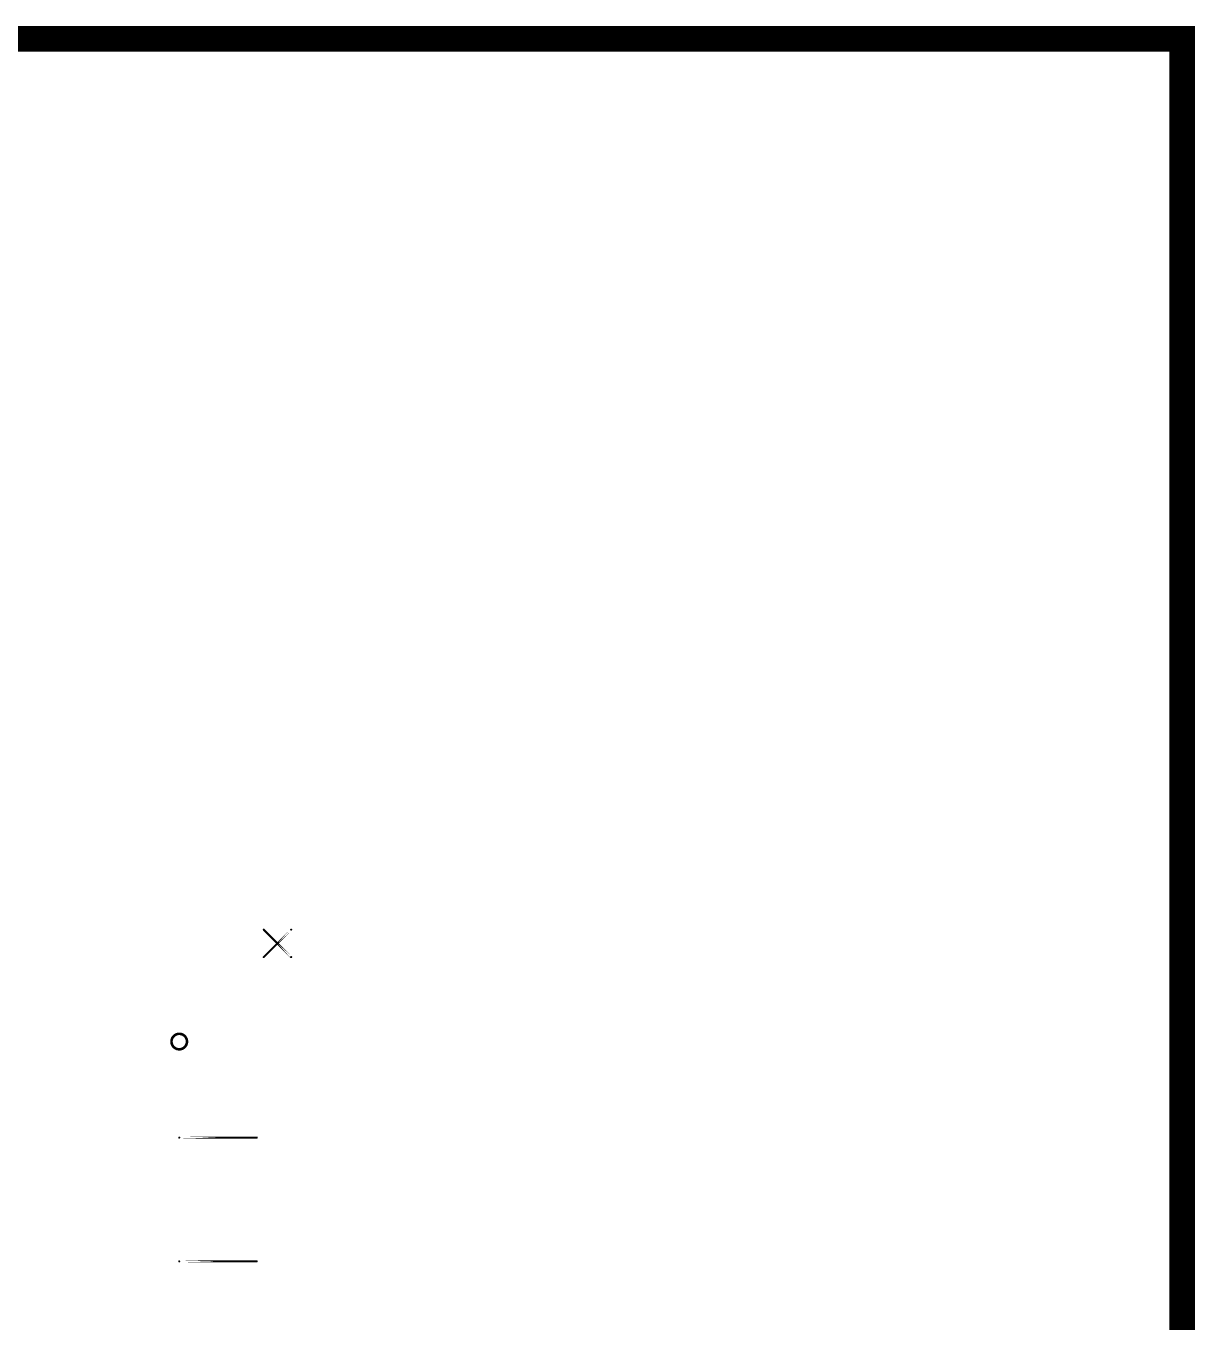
# Model space of a CAD drawing. Extents: x -100 to 100, y -100 to 100.
# Drawn here: x 55.3 to 100.5, y 50.3 to 100.5 of the extents above; entities that cross this region are included whole.
import ezdxf

# ---------------------------------------------------------------- set-up
doc = ezdxf.new("R2010")
doc.units = 0
doc.layers.get('0').update_dxf_attribs({"linetype": 'continuous'})
doc.layers.add('L10', color=7, linetype='continuous')

# ---------------------------------------------------------------- blocks, each defined once
blk = doc.blocks.new('cutlineendpoint')
at = {"const_width": 0.04}
blk.add_lwpolyline([(-0.02, 0, 1), (0.02, 0, 1)], format="xyb", close=True, dxfattribs=at)

msp = doc.modelspace()

# ---------------------------------------------------------------- linework, layer by layer
at = {"layer": 'L10'}
for points, const_width in [([(-100, 100), (100, 100), (100, -100), (-100, -100)], 1), ([(65.53, 65.53), (64.47, 64.47)], 0.08), ([(65.53, 64.47), (64.47, 65.53)], 0.08), ([(61.2, 57.485), (64.2, 57.485)], 0.08), ([(61.2, 52.695), (64.2, 52.695)], 0.08)]:
    msp.add_lwpolyline(points, close=True, dxfattribs=dict(at, const_width=const_width))
at = {"layer": 'L10', "const_width": 0.1}
msp.add_lwpolyline([(60.9, 61.2, 1), (61.5, 61.2, 1)], format="xyb", close=True, dxfattribs=at)

# ---------------------------------------------------------------- block references
at = {"layer": 'L10'}
for p in [(64.47, 65.53), (65.53, 65.53), (64.47, 64.47), (65.53, 64.47), (61.2, 57.485), (64.2, 57.485), (61.2, 52.695), (64.2, 52.695)]:
    msp.add_blockref('cutlineendpoint', p, dxfattribs=at)

doc.saveas('drawing.dxf')
